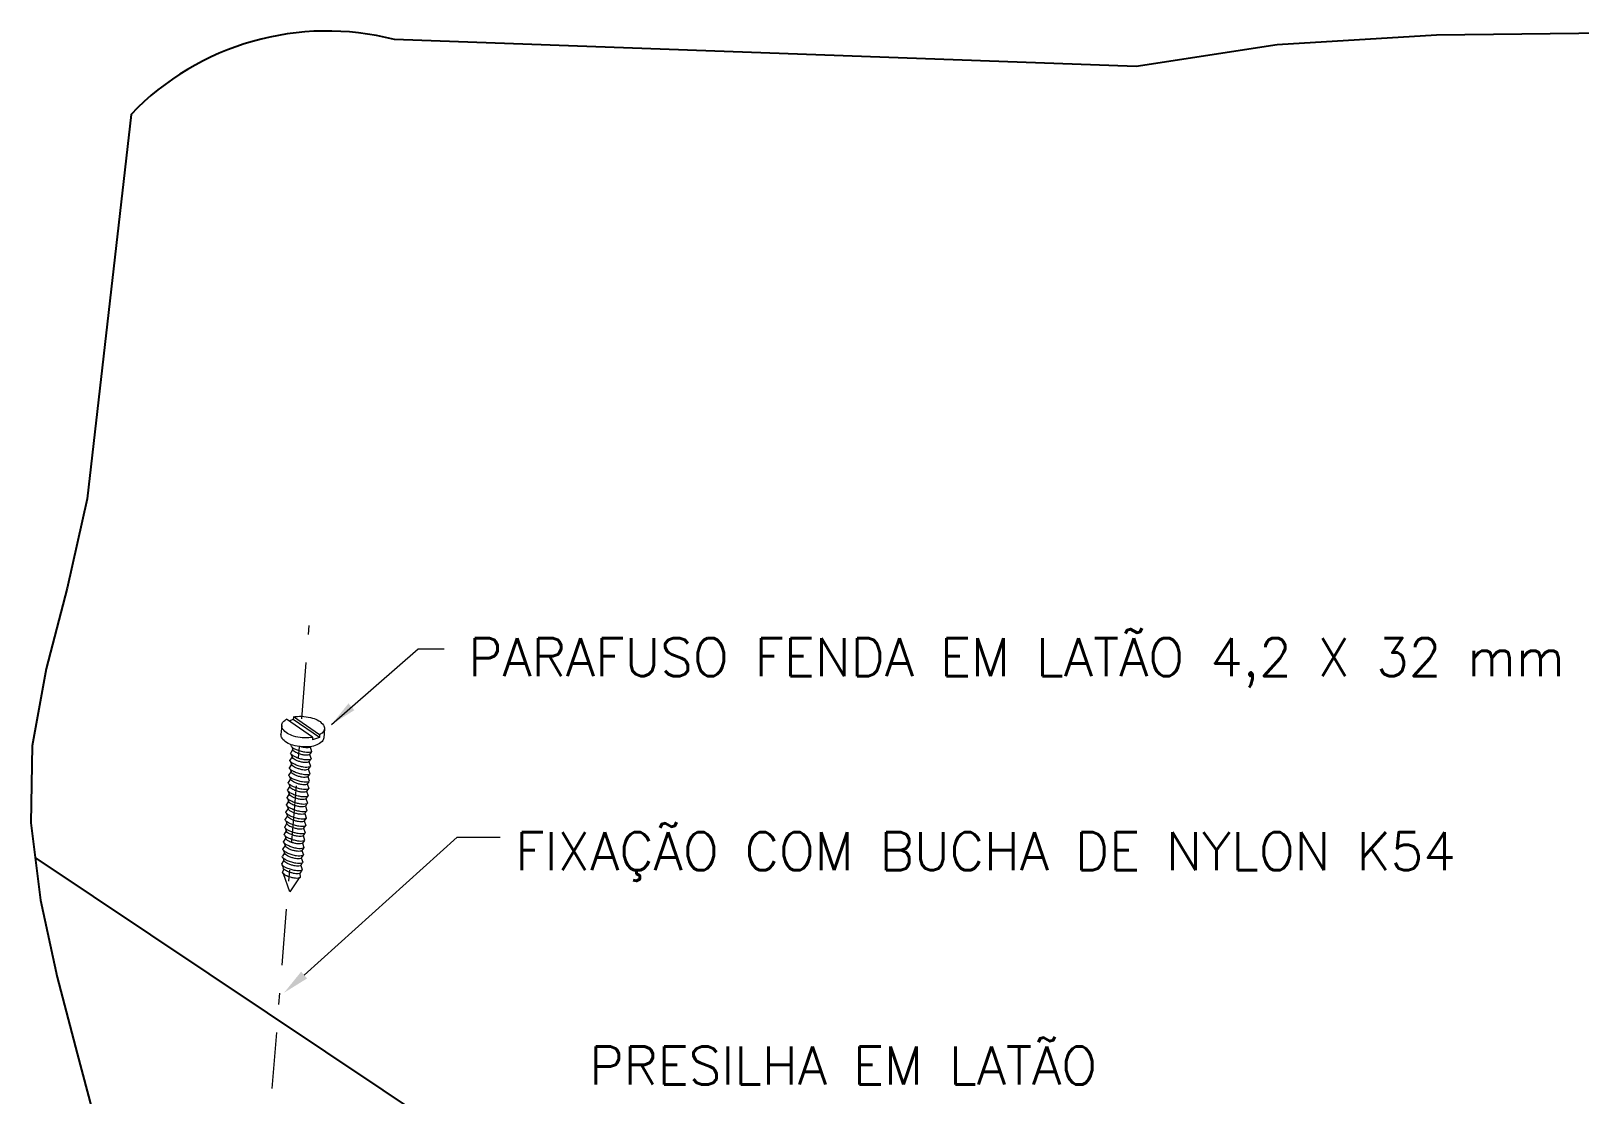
# Paper-space layout 'Layout4' of a CAD drawing. Header units: millimetres. Extents: x 16 to 267, y 19 to 196.
# Drawn here: x 90.13 to 103.89, y 172.99 to 182.45 of the extents above; entities that cross this region are included whole.
import ezdxf
from ezdxf.enums import TextEntityAlignment as Align

# ---------------------------------------------------------------- set-up
doc = ezdxf.new("R2010")
doc.units = ezdxf.units.MM
doc.linetypes.add('DASHDOT', pattern=[1, 0.5, -0.25, 0, -0.25])
for name, color, linetype in [('C01', 1, 'Continuous'), ('C02', 42, 'Continuous'), ('C03', 7, 'Continuous')]:
    doc.layers.add(name, color=color, linetype=linetype)
doc.styles.add('80CL', font='romans.shx', dxfattribs={"height": 2})

psp = doc.layouts.new('Layout4')

# ---------------------------------------------------------------- linework, layer by layer
at = {"layer": 'C01', "linetype": 'DASHDOT', "lineweight": 0}
psp.add_line((92.184, 171.946), (92.6, 177.162), dxfattribs=at)
at = {"layer": 'C01'}
psp.add_lwpolyline([(104.139, 182.43), (102.622, 182.411), (101.205, 182.327), (99.952, 182.134), (93.357, 182.373, 0.270284), (91.016, 181.707), (90.626, 178.289), (90.447, 177.494), (90.262, 176.775), (90.138, 176.091), (90.126, 175.407), (90.21, 174.719), (90.358, 174.033), (90.537, 173.353), (90.715, 172.683)], format="xyb", dxfattribs=at)
at = {"layer": 'C01', "lineweight": 0}
for points in [[(92.616, 175.975, -0.24548), (92.61, 175.969, -0.082009), (92.584, 175.965, -0.04047), (92.555, 175.967, -0.029714), (92.517, 175.976, -0.029714), (92.481, 175.989, -0.04047), (92.456, 176.003, -0.082009), (92.436, 176.02, -0.24548), (92.435, 176.029, -0.24548)], [(92.621, 176.041, -0.24548), (92.615, 176.034, -0.082009), (92.589, 176.03, -0.04047), (92.561, 176.033, -0.029714), (92.523, 176.042, -0.029714), (92.486, 176.055, -0.04047), (92.461, 176.068, -0.082009), (92.442, 176.086, -0.24548), (92.44, 176.095, -0.24548)], [(92.602, 176.015, -0.24548), (92.597, 176.01, -0.082009), (92.576, 176.007, -0.04047), (92.553, 176.009, -0.029714), (92.522, 176.016, -0.029714), (92.492, 176.027, -0.04047), (92.471, 176.038, -0.082009), (92.455, 176.052, -0.24548), (92.454, 176.06, -0.24548)], [(92.607, 176.081, -0.24548), (92.602, 176.076, -0.082009), (92.581, 176.073, -0.04047), (92.558, 176.075, -0.029714), (92.527, 176.082, -0.013189), (92.513, 176.086, -0.04047)], [(92.605, 175.844, -0.24548), (92.599, 175.837, -0.082009), (92.573, 175.833, -0.04047), (92.545, 175.836, -0.029714), (92.507, 175.844, -0.029714), (92.47, 175.858, -0.04047), (92.445, 175.871, -0.082009), (92.426, 175.889, -0.24548), (92.424, 175.898, -0.24548)], [(92.611, 175.909, -0.24548), (92.604, 175.903, -0.082009), (92.579, 175.899, -0.04047), (92.55, 175.901, -0.029714), (92.512, 175.91, -0.029714), (92.476, 175.924, -0.04047), (92.45, 175.937, -0.082009), (92.431, 175.954, -0.24548), (92.429, 175.963, -0.24548)], [(92.592, 175.884, -0.24548), (92.587, 175.879, -0.082009), (92.566, 175.875, -0.04047), (92.542, 175.877, -0.029714), (92.511, 175.885, -0.029714), (92.481, 175.896, -0.04047), (92.46, 175.907, -0.082009), (92.445, 175.921, -0.24548), (92.443, 175.928, -0.24548)], [(92.597, 175.95, -0.24548), (92.592, 175.944, -0.082009), (92.571, 175.941, -0.04047), (92.547, 175.943, -0.029714), (92.516, 175.95, -0.029714), (92.486, 175.961, -0.04047), (92.466, 175.972, -0.082009), (92.45, 175.987, -0.24548), (92.448, 175.994, -0.24548)], [(92.595, 175.712, -0.24548), (92.589, 175.706, -0.082009), (92.563, 175.702, -0.04047), (92.534, 175.704, -0.029714), (92.496, 175.713, -0.029714), (92.46, 175.726, -0.04047), (92.435, 175.74, -0.082009), (92.415, 175.757, -0.24548), (92.414, 175.766, -0.24548)], [(92.6, 175.778, -0.24548), (92.594, 175.771, -0.082009), (92.568, 175.767, -0.04047), (92.54, 175.77, -0.029714), (92.502, 175.779, -0.029714), (92.465, 175.792, -0.04047), (92.44, 175.805, -0.082009), (92.421, 175.823, -0.24548), (92.419, 175.832, -0.24548)], [(92.581, 175.752, -0.24548), (92.576, 175.747, -0.082009), (92.555, 175.744, -0.04047), (92.532, 175.746, -0.029714), (92.501, 175.753, -0.029714), (92.471, 175.764, -0.04047), (92.45, 175.775, -0.082009), (92.434, 175.789, -0.24548), (92.433, 175.797, -0.24548)], [(92.587, 175.818, -0.24548), (92.581, 175.813, -0.082009), (92.56, 175.81, -0.04047), (92.537, 175.812, -0.029714), (92.506, 175.819, -0.029714), (92.476, 175.83, -0.04047), (92.455, 175.841, -0.082009), (92.439, 175.855, -0.24548), (92.438, 175.862, -0.24548)], [(92.584, 175.581, -0.24548), (92.578, 175.574, -0.082009), (92.552, 175.57, -0.04047), (92.524, 175.573, -0.029714), (92.486, 175.581, -0.029714), (92.449, 175.595, -0.04047), (92.424, 175.608, -0.082009), (92.405, 175.626, -0.24548), (92.403, 175.635, -0.24548)], [(92.59, 175.646, -0.24548), (92.583, 175.64, -0.082009), (92.558, 175.636, -0.04047), (92.529, 175.638, -0.029714), (92.491, 175.647, -0.029714), (92.455, 175.66, -0.04047), (92.429, 175.674, -0.082009), (92.41, 175.691, -0.24548), (92.408, 175.7, -0.24548)], [(92.571, 175.621, -0.24548), (92.566, 175.616, -0.082009), (92.545, 175.612, -0.04047), (92.521, 175.614, -0.029714), (92.49, 175.622, -0.029714), (92.46, 175.632, -0.04047), (92.439, 175.643, -0.082009), (92.424, 175.658, -0.24548), (92.422, 175.665, -0.24548)], [(92.576, 175.687, -0.24548), (92.571, 175.681, -0.082009), (92.55, 175.678, -0.04047), (92.526, 175.68, -0.029714), (92.495, 175.687, -0.029714), (92.465, 175.698, -0.04047), (92.445, 175.709, -0.082009), (92.429, 175.723, -0.24548), (92.427, 175.731, -0.24548)], [(92.574, 175.449, -0.24548), (92.568, 175.443, -0.082009), (92.542, 175.439, -0.04047), (92.513, 175.441, -0.029714), (92.476, 175.45, -0.029714), (92.439, 175.463, -0.04047), (92.414, 175.477, -0.082009), (92.394, 175.494, -0.24548), (92.393, 175.503, -0.24548)], [(92.579, 175.515, -0.24548), (92.573, 175.508, -0.082009), (92.547, 175.504, -0.04047), (92.519, 175.507, -0.029714), (92.481, 175.516, -0.029714), (92.444, 175.529, -0.04047), (92.419, 175.542, -0.082009), (92.4, 175.56, -0.24548), (92.398, 175.569, -0.24548)], [(92.555, 175.424, -0.24548), (92.55, 175.418, -0.082009), (92.529, 175.415, -0.04047), (92.505, 175.417, -0.029714), (92.474, 175.424, -0.029714), (92.444, 175.435, -0.04047), (92.424, 175.446, -0.082009), (92.408, 175.46, -0.24548), (92.407, 175.468, -0.24548)], [(92.56, 175.489, -0.24548), (92.555, 175.484, -0.082009), (92.534, 175.481, -0.04047), (92.511, 175.483, -0.029714), (92.48, 175.49, -0.029714), (92.45, 175.501, -0.04047), (92.429, 175.512, -0.082009), (92.413, 175.526, -0.24548), (92.412, 175.534, -0.24548)], [(92.566, 175.555, -0.24548), (92.56, 175.55, -0.082009), (92.539, 175.547, -0.04047), (92.516, 175.549, -0.029714), (92.485, 175.556, -0.029714), (92.455, 175.567, -0.04047), (92.434, 175.578, -0.082009), (92.418, 175.592, -0.24548), (92.417, 175.599, -0.24548)], [(92.563, 175.318, -0.24548), (92.557, 175.311, -0.082009), (92.531, 175.307, -0.04047), (92.503, 175.31, -0.029714), (92.465, 175.318, -0.029714), (92.428, 175.332, -0.04047), (92.403, 175.345, -0.082009), (92.384, 175.363, -0.24548), (92.382, 175.371, -0.24548)], [(92.569, 175.383, -0.24548), (92.562, 175.377, -0.082009), (92.537, 175.373, -0.04047), (92.508, 175.375, -0.029714), (92.47, 175.384, -0.029714), (92.434, 175.397, -0.04047), (92.408, 175.411, -0.082009), (92.389, 175.428, -0.24548), (92.387, 175.437, -0.24548)], [(92.545, 175.292, -0.24548), (92.539, 175.287, -0.082009), (92.518, 175.283, -0.04047), (92.495, 175.286, -0.029714), (92.464, 175.293, -0.029714), (92.434, 175.304, -0.04047), (92.413, 175.315, -0.082009), (92.397, 175.329, -0.24548), (92.396, 175.336, -0.24548)], [(92.55, 175.358, -0.24548), (92.545, 175.353, -0.082009), (92.524, 175.349, -0.04047), (92.5, 175.351, -0.029714), (92.469, 175.359, -0.029714), (92.439, 175.369, -0.04047), (92.419, 175.38, -0.082009), (92.403, 175.395, -0.24548), (92.401, 175.402, -0.24548)], [(92.553, 175.186, -0.24548), (92.547, 175.18, -0.082009), (92.521, 175.175, -0.04047), (92.492, 175.178, -0.029714), (92.455, 175.187, -0.029714), (92.418, 175.2, -0.04047), (92.393, 175.214, -0.082009), (92.373, 175.231, -0.24548), (92.372, 175.24, -0.24548)], [(92.558, 175.252, -0.24548), (92.552, 175.245, -0.082009), (92.526, 175.241, -0.04047), (92.498, 175.244, -0.029714), (92.46, 175.253, -0.029714), (92.423, 175.266, -0.04047), (92.398, 175.279, -0.082009), (92.379, 175.297, -0.24548), (92.377, 175.306, -0.24548)], [(92.534, 175.161, -0.24548), (92.529, 175.155, -0.082009), (92.508, 175.152, -0.04047), (92.484, 175.154, -0.029714), (92.453, 175.161, -0.029714), (92.423, 175.172, -0.04047), (92.403, 175.183, -0.082009), (92.387, 175.197, -0.24548), (92.386, 175.205, -0.24548)], [(92.539, 175.226, -0.24548), (92.534, 175.221, -0.082009), (92.513, 175.218, -0.04047), (92.49, 175.22, -0.029714), (92.459, 175.227, -0.029714), (92.429, 175.238, -0.04047), (92.408, 175.249, -0.082009), (92.392, 175.263, -0.24548), (92.391, 175.271, -0.24548)], [(92.543, 175.055, -0.24548), (92.536, 175.048, -0.082009), (92.51, 175.044, -0.04047), (92.482, 175.047, -0.029714), (92.444, 175.055, -0.029714), (92.407, 175.069, -0.04047), (92.382, 175.082, -0.082009), (92.363, 175.099, -0.24548), (92.361, 175.108, -0.24548)], [(92.548, 175.12, -0.24548), (92.541, 175.114, -0.082009), (92.516, 175.11, -0.04047), (92.487, 175.112, -0.029714), (92.449, 175.121, -0.029714), (92.413, 175.134, -0.04047), (92.387, 175.148, -0.082009), (92.368, 175.165, -0.24548), (92.366, 175.174, -0.24548)], [(92.524, 175.029, -0.24548), (92.518, 175.024, -0.082009), (92.497, 175.02, -0.04047), (92.474, 175.023, -0.029714), (92.443, 175.03, -0.029714), (92.413, 175.041, -0.04047), (92.392, 175.052, -0.082009), (92.376, 175.066, -0.24548), (92.375, 175.073, -0.24548)], [(92.529, 175.095, -0.24548), (92.524, 175.09, -0.082009), (92.503, 175.086, -0.04047), (92.479, 175.088, -0.029714), (92.448, 175.096, -0.029714), (92.418, 175.106, -0.04047), (92.398, 175.117, -0.082009), (92.382, 175.132, -0.24548), (92.38, 175.139, -0.24548)], [(92.537, 174.989, -0.24548), (92.531, 174.982, -0.082009), (92.505, 174.978, -0.04047), (92.477, 174.981, -0.029714), (92.439, 174.99, -0.029714), (92.402, 175.003, -0.04047), (92.377, 175.016, -0.082009), (92.358, 175.034, -0.24548), (92.356, 175.043, -0.24548)], [(92.518, 174.921, -0.24548), (92.512, 174.916, -0.082009), (92.49, 174.912, -0.04047), (92.466, 174.915, -0.029714), (92.433, 174.922, -0.029714), (92.402, 174.933, -0.04047), (92.38, 174.945, -0.082009), (92.364, 174.96, -0.24548), (92.362, 174.968, -0.24548)], [(92.518, 174.962, -0.24548), (92.513, 174.956, -0.082009), (92.492, 174.953, -0.04047), (92.469, 174.955, -0.029714), (92.438, 174.962, -0.029714), (92.408, 174.973, -0.04047), (92.387, 174.984, -0.082009), (92.371, 174.998, -0.24548), (92.37, 175.006, -0.24548)]]:
    psp.add_lwpolyline(points, format="xyb", dxfattribs=at)
at = {"layer": 'C02', "lineweight": 0}
for p, q in [((92.797, 176.28), (93.568, 176.953)), ((93.568, 176.953), (93.799, 176.953)), ((92.63, 176.167), (92.398, 176.327)), ((92.458, 176.325), (92.42, 176.311)), ((92.46, 176.348), (92.458, 176.325)), ((92.69, 176.165), (92.458, 176.325)), ((92.692, 176.189), (92.46, 176.348)), ((92.355, 176.273), (92.349, 176.192)), ((92.63, 176.167), (92.628, 176.143)), ((92.69, 176.165), (92.628, 176.143)), ((92.692, 176.189), (92.69, 176.165)), ((92.735, 176.242), (92.729, 176.161)), ((92.454, 176.06), (92.435, 176.029)), ((92.437, 176.019), (92.448, 175.994)), ((92.442, 176.085), (92.454, 176.06)), ((92.616, 176.035), (92.602, 176.015)), ((92.602, 176.015), (92.616, 175.975)), ((92.607, 176.081), (92.621, 176.041)), ((92.443, 175.928), (92.424, 175.898)), ((92.427, 175.888), (92.438, 175.862)), ((92.448, 175.994), (92.429, 175.963)), ((92.432, 175.953), (92.443, 175.928)), ((92.606, 175.904), (92.592, 175.884)), ((92.592, 175.884), (92.605, 175.844)), ((92.611, 175.969), (92.597, 175.95)), ((92.597, 175.95), (92.611, 175.909)), ((92.433, 175.797), (92.414, 175.766)), ((92.416, 175.756), (92.427, 175.731)), ((92.438, 175.862), (92.419, 175.832)), ((92.421, 175.822), (92.433, 175.797)), ((92.595, 175.772), (92.581, 175.752)), ((92.581, 175.752), (92.595, 175.712)), ((92.601, 175.838), (92.587, 175.818)), ((92.587, 175.818), (92.6, 175.778)), ((92.422, 175.665), (92.403, 175.635)), ((92.406, 175.625), (92.417, 175.599)), ((92.427, 175.731), (92.408, 175.7)), ((92.411, 175.69), (92.422, 175.665)), ((92.585, 175.641), (92.571, 175.621)), ((92.571, 175.621), (92.584, 175.581)), ((92.59, 175.706), (92.576, 175.687)), ((92.576, 175.687), (92.59, 175.646)), ((92.407, 175.468), (92.387, 175.437)), ((92.412, 175.534), (92.393, 175.503)), ((92.395, 175.493), (92.407, 175.468)), ((92.417, 175.599), (92.398, 175.569)), ((92.4, 175.559), (92.412, 175.534)), ((92.574, 175.509), (92.56, 175.489)), ((92.56, 175.489), (92.574, 175.449)), ((92.58, 175.575), (92.566, 175.555)), ((92.566, 175.555), (92.579, 175.515)), ((92.396, 175.336), (92.377, 175.306)), ((92.401, 175.402), (92.382, 175.371)), ((92.385, 175.362), (92.396, 175.336)), ((92.39, 175.427), (92.401, 175.402)), ((92.564, 175.378), (92.55, 175.358)), ((92.55, 175.358), (92.563, 175.318)), ((92.569, 175.443), (92.555, 175.424)), ((92.555, 175.424), (92.569, 175.383)), ((92.386, 175.205), (92.366, 175.174)), ((92.391, 175.271), (92.372, 175.24)), ((92.374, 175.23), (92.386, 175.205)), ((92.379, 175.296), (92.391, 175.271)), ((92.554, 175.246), (92.539, 175.226)), ((92.539, 175.226), (92.553, 175.186)), ((92.559, 175.312), (92.545, 175.292)), ((92.545, 175.292), (92.558, 175.252)), ((92.556, 174.051), (93.914, 175.277)), ((93.914, 175.277), (94.296, 175.277)), ((92.375, 175.073), (92.356, 175.043)), ((92.38, 175.139), (92.361, 175.108)), ((92.364, 175.099), (92.375, 175.073)), ((92.369, 175.164), (92.38, 175.139)), ((92.543, 175.115), (92.529, 175.095)), ((92.529, 175.095), (92.543, 175.055)), ((92.548, 175.18), (92.534, 175.161)), ((92.534, 175.161), (92.548, 175.12)), ((92.37, 175.006), (92.36, 175.03)), ((92.374, 174.996), (92.362, 174.968)), ((92.429, 174.791), (92.371, 174.953)), ((92.512, 174.916), (92.429, 174.791)), ((92.515, 174.957), (92.518, 174.921)), ((92.534, 174.984), (92.518, 174.962)), ((92.538, 175.049), (92.524, 175.029)), ((92.524, 175.029), (92.537, 174.989))]:
    psp.add_line(p, q, dxfattribs=at)
for points in [[(92.355, 176.273, -0.174705), (92.369, 176.304, -0.06738), (92.398, 176.327, -0.064948)], [(92.46, 176.348, -0.016409), (92.475, 176.351, -0.051099), (92.553, 176.352, -0.051099), (92.629, 176.338, -0.064948), (92.685, 176.314, -0.104203), (92.726, 176.275, -0.174705), (92.735, 176.242, -0.174705), (92.721, 176.211, -0.06738), (92.692, 176.189, -0.064948)], [(92.729, 176.161, -0.174705), (92.714, 176.13, -0.104203), (92.668, 176.099, -0.064948), (92.609, 176.083, -0.051099), (92.531, 176.082, -0.051099), (92.455, 176.096, -0.064948), (92.399, 176.12, -0.104203), (92.358, 176.159, -0.174705), (92.349, 176.192, -0.174705)], [(92.63, 176.167, -0.016409), (92.615, 176.164, -0.051099), (92.538, 176.163, -0.051099), (92.461, 176.177, -0.064948), (92.406, 176.201, -0.104203), (92.364, 176.24, -0.174705), (92.355, 176.273, -0.174705)]]:
    psp.add_lwpolyline(points, format="xyb", dxfattribs=at)
for points in [[(92.949, 176.468), (93.001, 176.408), (92.797, 176.28)], [(92.528, 174.082), (92.581, 174.022), (92.376, 173.894)]]:
    psp.add_solid(points, dxfattribs=at)
at = {"layer": 'C03'}
psp.add_line((100.531, 168.166), (90.164, 175.098), dxfattribs=at)

# ---------------------------------------------------------------- texts
at = {"layer": 'C03', "lineweight": 0, "style": '80CL'}
for s, p in [('PARAFUSO FENDA EM LATÃO 4,2 X 32 mm', (94.014, 176.711)), ('FIXAÇÃO COM BUCHA DE NYLON K54', (94.432, 174.985))]:
    psp.add_text(s, height=0.3375, dxfattribs=at).set_placement(p)
at = {"layer": 'C03', "style": '80CL'}
psp.add_text('PRESILHA EM LATÃO', height=0.3375, dxfattribs=at).set_placement((99.604, 173.078), align=Align.RIGHT)

doc.saveas('drawing.dxf')
